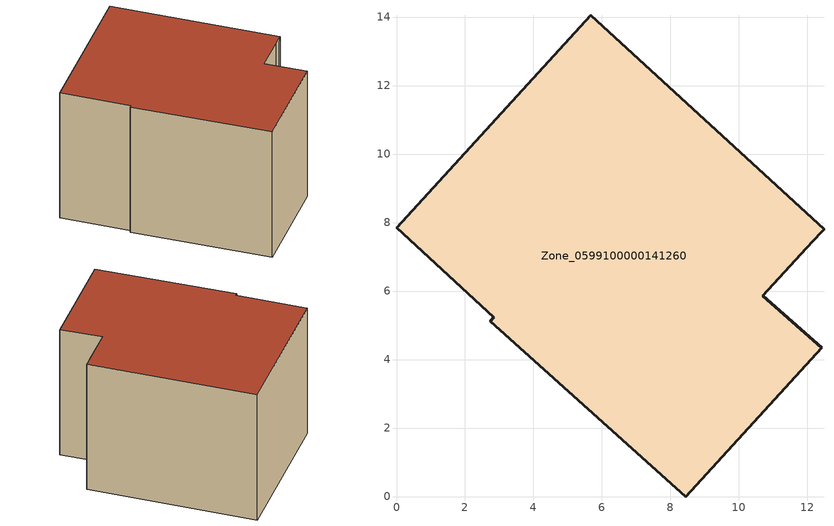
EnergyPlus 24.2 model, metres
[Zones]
Zone_0599100000141260
 floor ground (C_G): 10.7,5.86 12.41,4.34 8.45,0 2.73,5.12 2.84,5.23 0,7.85 5.67,14.05 12.48,7.81 12.4,7.72 11.97,7.25 z0
 wall outside (C_F): 5.67,14.05 0,7.85 2.84,5.23 2.73,5.12 8.45,0 12.41,4.34 10.7,5.86 11.97,7.25 12.4,7.72 12.48,7.81 5.67,14.05 z0:7.79
 roof outside (C_R): 12.4,7.72 12.48,7.81 5.67,14.05 0,7.85 2.84,5.23 2.73,5.12 8.45,0 12.41,4.34 10.7,5.86 11.97,7.25 z7.79
[BUILDING]
Pand.0599100000141260: North Axis=0; Terrain=City; Loads Convergence Tolerance Value=0.04; Temperature Convergence Tolerance Value=0.4; Solar Distribution=FullExterior; Maximum Number of Warmup Days=25; Minimum Number of Warmup Days=1
[Site:Location]
Rotterdam.The.Hague.AP_ZH_NLD Design_Conditions: Latitude=51.96; Longitude=4.45; Time Zone=1; Elevation=-4.5
[SITE:GROUNDTEMPERATURE:BUILDINGSURFACE]
18, 18, 18, 18, 18, 18, 18, 18, 18, 18, 18, 18
[MATERIAL] Thermal Absorptance=0.9; Solar Absorptance=0.7; Visible Absorptance=0.7
Name | Roughness | Thickness | Conductivity | Density | Specific Heat
G.TC.1975-1991 | MediumSmooth | 0.15 | 0.288461 | 540 | 1210
F.TC.1975-1991 | Rough | 0.3 | 0.230769 | 1920 | 840
R.TC.1975-1991 | MediumRough | 0.2 | 0.153846 | 1500 | 1000
[CONSTRUCTION]
C_G: G.TC.1975-1991
C_F: F.TC.1975-1991
C_R: R.TC.1975-1991
[ZONE]
Zone_0599100000141260: Type=1; Multiplier=1; Ceiling Height=Autocalculate; Volume=Autocalculate; Floor Area=autocalculate; Part of Total Floor Area=Yes
[ZONEINFILTRATION:DESIGNFLOWRATE]
Infil_Zone_0599100000141260: Zone or ZoneList or Space or SpaceList=Zone_0599100000141260; Schedule=AlwaysOn; Design Flow Rate Calculation Method=Flow/Area; Flow Rate per Floor Area=0.003; Constant Term Coefficient=1; Temperature Term Coefficient=0; Velocity Term Coefficient=0; Velocity Squared Term Coefficient=0
[HVACTEMPLATE:ZONE:IDEALLOADSAIRSYSTEM]
Zone_0599100000141260: Maximum Heating Supply Air Temperature=50; Minimum Cooling Supply Air Temperature=13; Maximum Heating Supply Air Humidity Ratio=0.0156; Minimum Cooling Supply Air Humidity Ratio=0.0077; Heating Limit=NoLimit; Cooling Limit=NoLimit; Dehumidification Control Type=ConstantSensibleHeatRatio; Cooling Sensible Heat Ratio=0.7; Dehumidification Setpoint=60; Humidification Control Type=None; Humidification Setpoint=30; Outdoor Air Method=None; Outdoor Air Flow Rate per Person=0.00944; Outdoor Air Flow Rate per Zone Floor Area=0; Outdoor Air Flow Rate per Zone=0; Demand Controlled Ventilation Type=None; Outdoor Air Economizer Type=NoEconomizer; Heat Recovery Type=None; Sensible Heat Recovery Effectiveness=0.7; Latent Heat Recovery Effectiveness=0.65
[ZONECONTROL:THERMOSTAT]
ThermostatControl_Zone_0599100000141260: Zone or ZoneList=Zone_0599100000141260; Control Type Schedule=DualSetpointControlType; Control 1=Thermostat_Zone_0599100000141260; Temperature Difference Between Cutout And Setpoint=0
[THERMOSTATSETPOINT:DUALSETPOINT]
Thermostat_Zone_0599100000141260: Heating Setpoint Temperature Schedule=HeatingSetpoint_Zone_0599100000141260; Cooling Setpoint Temperature Schedule=CoolingSetpoint_Zone_0599100000141260
[SCHEDULE:COMPACT]
HeatingSetpoint_Zone_0599100000141260: Through: 12/31, For: AllDays, Until: 24:00, 21
CoolingSetpoint_Zone_0599100000141260: Through: 12/31, For: AllDays, Until: 24:00, 24
DualSetpointControlType: Through: 12/31, For: AllDays, Until: 24:00, 4
AlwaysOn: Through: 12/31, For: AllDays, Until: 24:00, 1
